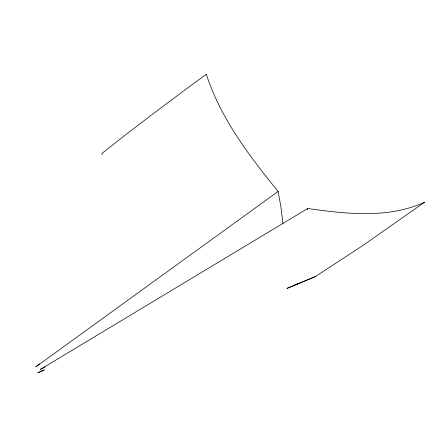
<?xml version="1.0" encoding="UTF-8"?>
<svg xmlns="http://www.w3.org/2000/svg" width="447" height="447" viewBox="0 0 447 447"><rect width="100%" height="100%" fill="white"/><g stroke="black" fill="none" stroke-linecap="round" stroke-linejoin="round"><path stroke-width="0.67" d="M307.145 209.688L307.67 208.525C346.319 213.834 387.99 218.985 424.65 202.173L363.651 244.99L315.219 276.682L287.035 288.354L315.219 276.682M39.638 363.981L35.782 366.898L278.09 191.45C249.186 155.835 220.567 118.354 206.29 74.163L159.769 108.766L124.981 135.257L102.017 153.355L102.017 154.718M307.67 208.525L40.247 369.473L45.03 366.942M44.085 369.909L37.783 372.837L44.538 369.881M293.891 285.264L298.384 283.666M278.09 191.45L280.833 206.346L282.962 223.405"/></g></svg>
